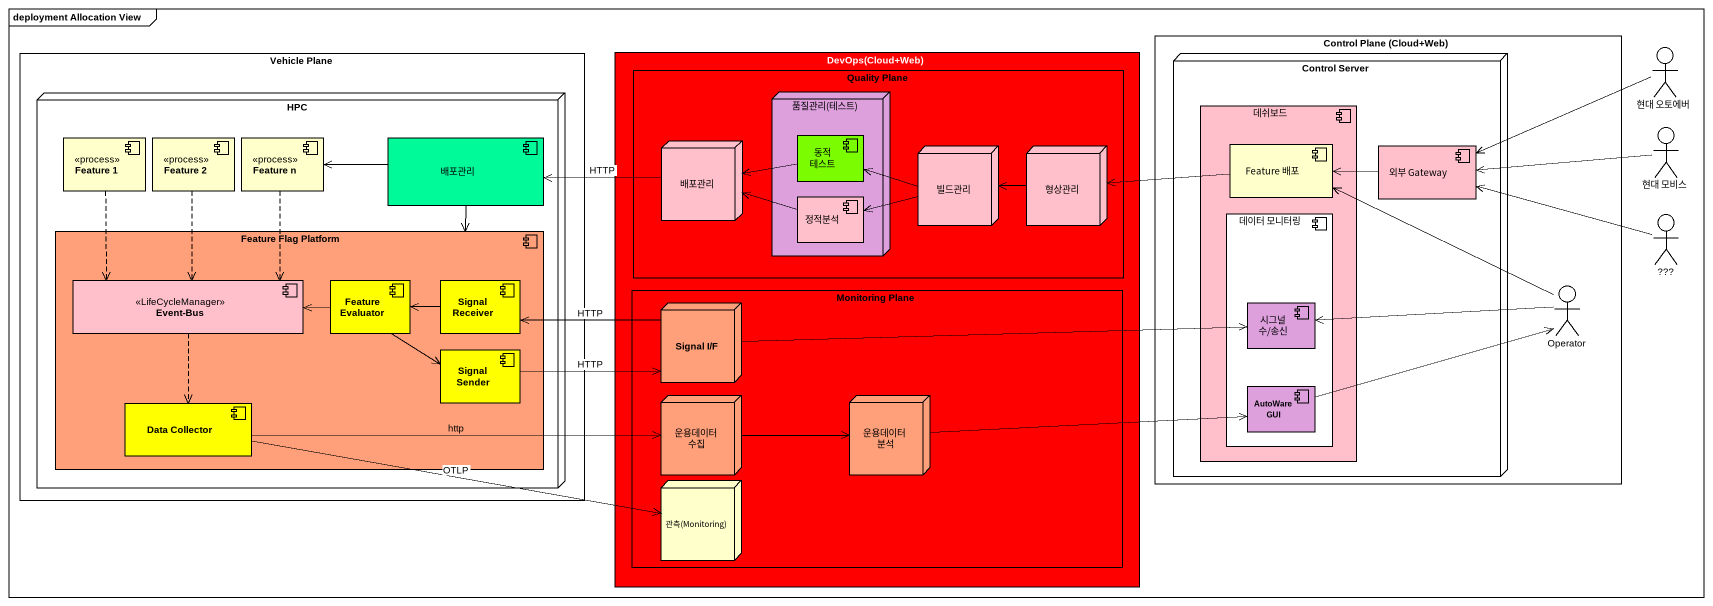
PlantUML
@startuml
mainframe deployment Allocation View
rectangle "Control Plane (Cloud+Web)" as Control_Plane_Cloud_Web {
  node "Control Server" as Control_Server {
    component 데쉬보드 #FFC0CB {
      component "Feature 배포" as Feature_배포
      component "데이터 모니터링" as 데이터_모니터링 {
        component "시그널 수/송신" as 시그널_수_송신 #DDA0DD
        component "AutoWare GUI" as AutoWare_GUI #DDA0DD
      }
    }
    component "외부 Gateway" as 외부_Gateway #FFC0CB
  }
  actor Operator
}
actor "현대 오토에버" as 현대_오토에버
rectangle "Vehicle Plane" as Vehicle_Plane {
  node HPC {
    component "Feature 1" as Feature_1 <<process>>
    component "Feature 2" as Feature_2 <<process>>
    component "Feature n" as Feature_n <<process>>
    component 배포관리 #00FA9A
    component "Feature Flag Platform" as Feature_Flag_Platform #FFA07A {
      component "Event-Bus" as Event_Bus <<LifeCycleManager>> #FFC0CB
      component "Feature Evaluator" as Feature_Evaluator #FFFF00
      component "Signal Receiver" as Signal_Receiver #FFFF00
      component "Signal Sender" as Signal_Sender #FFFF00
      component "Data Collector" as Data_Collector #FFFF00
    }
  }
}
rectangle "DevOps(Cloud+Web)" as DevOps_Cloud_Web #FF0000 {
  rectangle "Quality Plane" as Quality_Plane {
    node "품질관리(테스트)" as 품질관리_테스트 #DDA0DD {
      component "동적 테스트" as 동적_테스트 #7CFC00
      component 정적분석 #FFC0CB
    }
    node "배포관리" as 배포관리_2 #FFC0CB
    node 빌드관리 #FFC0CB
    node 형상관리 #FFC0CB
  }
  rectangle "Monitoring Plane" as Monitoring_Plane {
    node "Signal I/F" as Signal_I_F #FFA07A
    node "운용데이터 수집" as 운용데이터_수집 #FFA07A
    node "운용데이터 분석" as 운용데이터_분석 #FFA07A
    node "관측(Monitoring)" as 관측_Monitoring
  }
}
actor "현대 모비스" as 현대_모비스
actor "???" as actor1
현대_오토에버 -left-> 외부_Gateway
현대_모비스 -left-> 외부_Gateway
Feature_1 ..> Event_Bus
Feature_2 ..> Event_Bus
Feature_n ..> Event_Bus
배포관리 -left-> Feature_n
배포관리 --> Feature_Flag_Platform
배포관리_2 -left-> 배포관리 : HTTP
동적_테스트 -left-> 배포관리_2
빌드관리 -left-> 동적_테스트
빌드관리 -left-> 정적분석
형상관리 -left-> 빌드관리
Feature_배포 -left-> 형상관리
외부_Gateway -left-> Feature_배포
정적분석 -left-> 배포관리_2
actor1 -left-> 외부_Gateway
Event_Bus ..> Data_Collector
Feature_Evaluator -left-> Event_Bus
Feature_Evaluator --> Signal_Sender
Signal_Receiver -left-> Feature_Evaluator
Operator -left-> Feature_배포
Operator -left-> 시그널_수_송신
Signal_I_F -left-> Signal_Receiver : HTTP
Signal_I_F -right-> 시그널_수_송신
Signal_Sender -right-> Signal_I_F : HTTP
Data_Collector -right-> 운용데이터_수집 : http
Data_Collector -right-> 관측_Monitoring : OTLP
운용데이터_수집 -right-> 운용데이터_분석
운용데이터_분석 -right-> AutoWare_GUI
AutoWare_GUI -right-> Operator
@enduml
